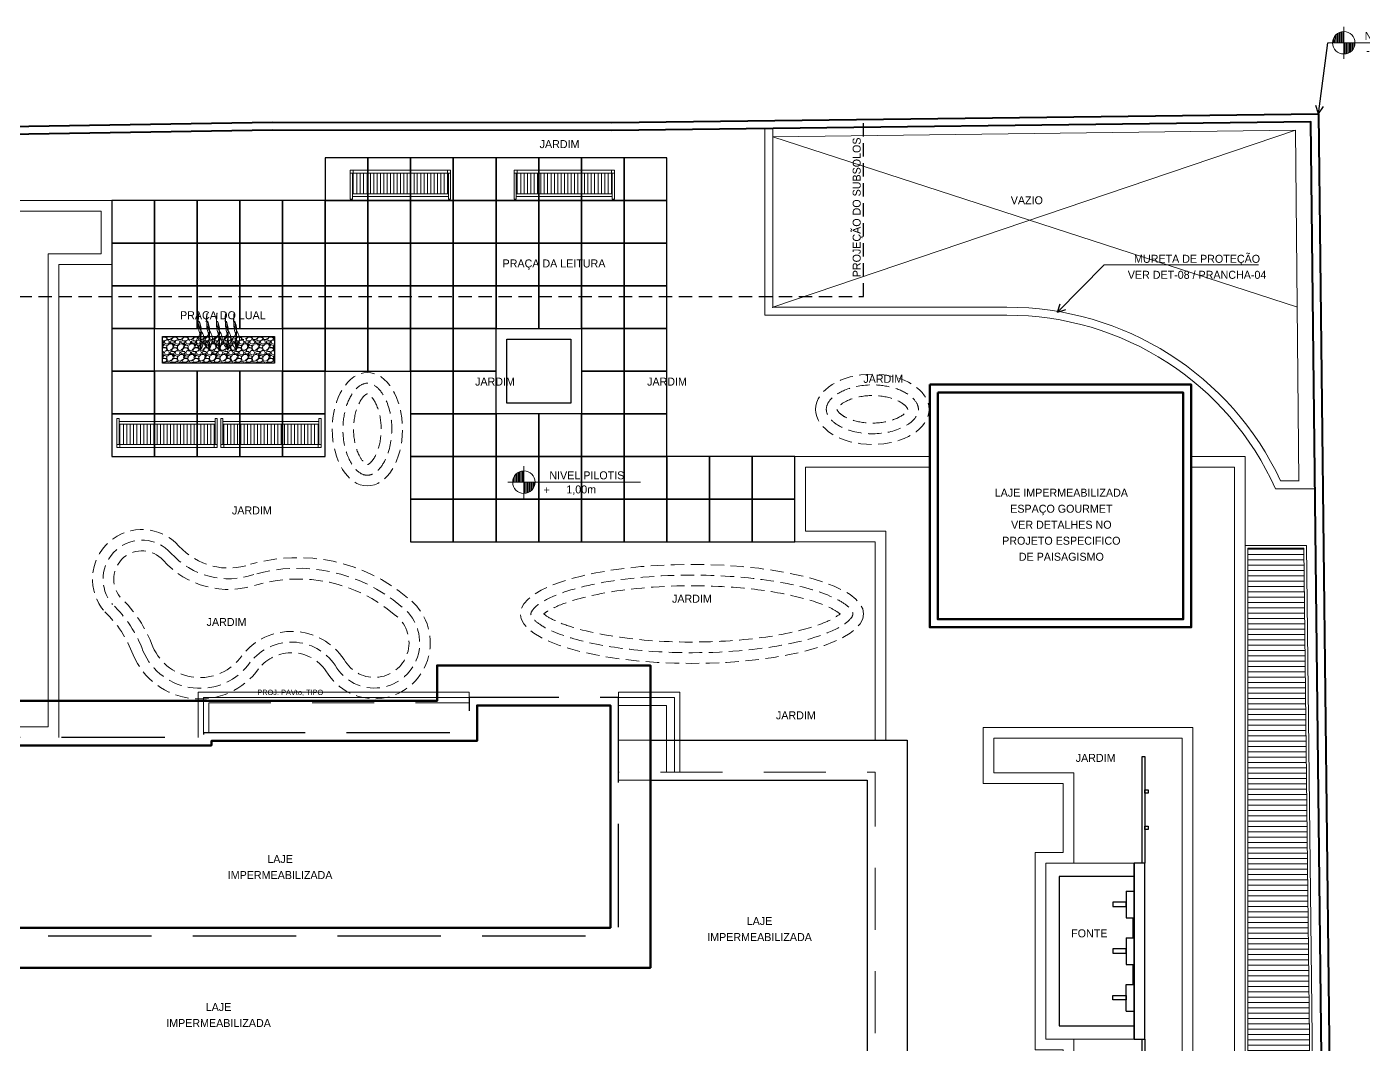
# Model space of a CAD drawing. Header units: metres. Extents: x -83 to 73, y -26 to 58.
# Drawn here: x 34.72 to 59.78, y 16.19 to 35.26 of the extents above; entities that cross this region are included whole.
import ezdxf
from ezdxf.enums import TextEntityAlignment as Align

# ---------------------------------------------------------------- set-up
doc = ezdxf.new("R2010")
doc.units = ezdxf.units.M
doc.header["$MEASUREMENT"] = 0
for name, pattern in [('175_51COM_R00---$0$XREF ÁREAS COMUNS LILAC$0$HIDDEN', [0.375, 0.25, -0.125]), ('CONTINU', [0]), ('DGN Style 2', [1.937185, 1.162311, -0.774874]), ('DGN Style 3', [2.712059, 1.937185, -0.774874]), ('HIDDEN', [0.375, 0.25, -0.125])]:
    doc.linetypes.add(name, pattern=pattern)
for name, color, linetype, lineweight in [('11 - Acabamentos', 7, 'Continuous', 0), ('13 - Escadas', 7, 'Continuous', 0), ('175_51COM_R00---$0$57 - Altimetria de Terrenos', 240, 'Continuous', 13), ('21 - Hachuras', 7, 'Continuous', 0), ('31 - Pisos', 7, 'Continuous', 0), ('7 - Alvenaria', 7, 'Continuous', 0), ('ARQUITETURA', 7, 'Continuous', 0), ('Level 12-1', 7, 'Continuous', 0), ('Level 19-1', 7, 'Continuous', 0), ('Level 22-1', 7, 'Continuous', 0), ('Level 27-1', 7, 'Continuous', 0), ('Level 8-1', 7, 'Continuous', 0), ('PROJ', 7, 'Continuous', 0), ('PSG-CXO-IDE', 7, 'Continuous', 0), ('PSG-LAYOUT', 7, 'Continuous', 9)]:
    doc.layers.add(name, color=color, linetype=linetype, lineweight=lineweight)
for name, color, linetype in [('ACABAMENTO', 8, 'Continuous'), ('PA-Arbusto', 2, 'Continuous'), ('PSG-EQP-FIX', 21, 'Continuous'), ('PSG-EQP-MOV', 21, 'Continuous'), ('PSG-HTC', 8, 'Continuous'), ('PSG-MORROTE', 104, 'HIDDEN'), ('Psg_Cotas', 10, 'Continuous'), ('REVESTIMENTO', 1, 'Continuous')]:
    doc.layers.add(name, color=color, linetype=linetype)
doc.layers.add('PSG-ARE', color=6, linetype='Continuous', plot=False)
doc.styles.add('175_51COM_R00---$0$Style-INTL_ENGINEERING', font='INTL_ENGINEERING.shx')
doc.styles.add('Style-INTL_ENGINEERING', font='INTL_ENGINEERING.shx')
doc.dimstyles.get("Standard").update_dxf_attribs({"dimtxt": 0.18, "dimasz": 0.18, "dimexe": 0.18, "dimexo": 0.0625, "dimgap": 0.09, "dimtad": 0, "dimtih": 1, "dimtoh": 1, "dimdec": 4, "dimzin": 1, "dimdsep": 46, "dimtxsty": 'Standard', "dimcen": 0, "dimadec": 0, "dimazin": 0, "dimtfac": 1, "dimtdec": 4, "dimtofl": 0, "dimtmove": 0, "dimatfit": 3, "dimfxl": 1, "dimtolj": 1, "dimtzin": 1, "dimarcsym": 0})

# ---------------------------------------------------------------- blocks, each defined once
blk = doc.blocks.new('TerminatorOpen')
at = {"color": 0, "linetype": 'ByBlock', "lineweight": -2}
for q in [(-1, 0.5), (-1, 0), (-1, -0.5)]:
    blk.add_line((0, 0), q, dxfattribs=at)
blk = doc.blocks.new('*U17')
at = {"layer": '13 - Escadas', "color": 131, "linetype": 'Continuous', "lineweight": 13}
for p, q in [((-0.942, -0.3), (-0.942, 0.3)), ((-1.136, 0), (-1.136, 0.081)), ((-1.114, 0), (-1.113, 0.121)), ((-1.091, 0), (-1.091, 0.149)), ((-1.068, -0.001), (-1.068, 0.167)), ((-1.046, 0), (-1.046, 0.182)), ((-1.023, 0), (-1.023, 0.193)), ((-1.001, -0.001), (-1.001, 0.2)), ((-0.978, 0), (-0.978, 0.207)), ((-0.956, 0), (-0.956, 0.21)), ((-0.749, -0.081), (-0.749, 0)), ((-1.243, 0), (1.243, -0.001)), ((-0.93, -0.209), (-0.929, 0)), ((-0.906, -0.207), (-0.906, 0)), ((-0.884, -0.201), (-0.884, 0)), ((-0.861, -0.193), (-0.861, 0)), ((-0.839, -0.182), (-0.838, 0)), ((-0.816, -0.167), (-0.816, 0)), ((-0.794, -0.147), (-0.793, 0)), ((-0.771, -0.12), (-0.772, 0))]:
    blk.add_line(p, q, dxfattribs=at)
blk.add_circle((-0.943, -0.001), 0.21, dxfattribs=at)
at = {"layer": '13 - Escadas', "color": 131, "linetype": 'Continuous', "lineweight": 13, "style": 'Style-INTL_ENGINEERING'}
for s, height, p in [('NIVEL PILOTIS', 0.14999, (0.939, 0.127)), ('+', 0.15, (-0.457, -0.146)), ('1,00m', 0.15, (0.41, -0.137))]:
    blk.add_text(s, height=height, rotation=0.0007, dxfattribs=at).set_placement(p, align=Align.MIDDLE_RIGHT)
blk = doc.blocks.new('*U31')
at = {"layer": '13 - Escadas', "color": 131, "linetype": 'Continuous', "lineweight": 13}
for p, q in [((-1.093, 0.13), (-1.092, 0.251)), ((-1.069, 0.13), (-1.069, 0.279)), ((-1.047, 0.13), (-1.047, 0.298)), ((-1.024, 0.13), (-1.024, 0.313)), ((-1.001, 0.13), (-1.002, 0.324)), ((-0.979, 0.13), (-0.979, 0.33)), ((-0.957, 0.131), (-0.956, 0.337)), ((-0.934, 0.13), (-0.934, 0.34)), ((-0.92, -0.17), (-0.921, 0.43)), ((-1.221, 0.13), (1.221, 0.13)), ((-1.114, 0.13), (-1.114, 0.211)), ((-0.908, -0.079), (-0.907, 0.13)), ((-0.885, -0.076), (-0.884, 0.13)), ((-0.862, -0.071), (-0.862, 0.13)), ((-0.84, -0.062), (-0.84, 0.13)), ((-0.817, -0.051), (-0.817, 0.13)), ((-0.795, -0.036), (-0.795, 0.13)), ((-0.772, -0.017), (-0.772, 0.13)), ((-0.75, 0.01), (-0.751, 0.13)), ((-0.728, 0.049), (-0.727, 0.13))]:
    blk.add_line(p, q, dxfattribs=at)
blk.add_circle((-0.921, 0.13), 0.21, dxfattribs=at)
at = {"layer": '13 - Escadas', "color": 131, "linetype": 'Continuous', "lineweight": 13, "style": 'Style-INTL_ENGINEERING'}
for s, height, p in [('NIVEL TERRENO', 0.14999, (1.087, 0.258)), ('1,06m', 0.15, (0.431, -0.006)), ('-', 0.15, (-0.435, -0.016)), ('(10,02)', 0.15, (0.363, -0.28))]:
    blk.add_text(s, height=height, rotation=0.0007, dxfattribs=at).set_placement(p, align=Align.MIDDLE_RIGHT)
blk = doc.blocks.new('A$C3B4A4726')
at = {"layer": 'PSG-HTC', "linetype": 'ByBlock', "lineweight": -2}
h = blk.add_hatch(dxfattribs=at)
h.set_pattern_fill('GHIAIA4', color=251, scale=0.2, style=0, pattern_type=2)
h.set_pattern_definition([(228.0128, (0.294, 0.35), (-1.59999965, -1.80000027), [0.026907, -2.663818]), (184.9697, (0.276, 0.33), (2.40000021, 0.19999826), [0.0461736, -4.571185]), (132.5104, (0.23, 0.326), (1.99999814, -2.200001735), [0.0325576, -3.2232064]), (267.2737, (0.152, 0.276), (0.199999204, 4.00000006), [0.0420476, -4.1627116]), (292.8337, (0.15, 0.234), (-1.00000198, 2.399999282), [0.041231, -4.0818746]), (357.2737, (0.166, 0.196), (-4.00000006, 0.199999204), [0.0420476, -4.1627116]), (37.6942, (0.208, 0.194), (-2.60000147, -1.99999808), [0.055606, -5.50497]), (72.2553, (0.252, 0.228), (1.400002153, 4.399999246), [0.0524976, -5.197264]), (121.4296, (0.268, 0.278), (-1.600001647, 2.599999007), [0.04219, -4.1768146]), (175.2364, (0.246, 0.314), (2.20000019, -0.1999983), [0.048166, -2.360153]), (222.3974, (0.198, 0.318), (-2.40000147, -2.199998416), [0.0622896, -6.166675]), (138.8141, (0.35, 0.274), (-1.40000059, 1.19999946), [0.02126, -2.104769]), (171.4692, (0.334, 0.288), (2.599999657, -0.40000158), [0.0404474, -4.004302]), (225, (0.294, 0.294), (0, -0.2), [0.028284, -0.254558]), (203.1986, (0.28, 0.318), (0.99999995, 0.40000027), [0.015232, -1.507923]), (291.8014, (0.266, 0.312), (-0.2, 0.60000005), [0.02154, -1.055492]), (30.9638, (0.274, 0.292), (0.5999996, 0.4000005), [0.034986, -1.131205]), (161.565, (0.304, 0.31), (0.4, -0.1999997), [0.025298, -0.607157]), (16.3895, (0.15, 0.312), (2.00000044, 0.59999854), [0.03544, -3.508569]), (70.3462, (0.184, 0.322), (-0.79999905, -2.20000043), [0.029732, -2.9434816]), (293.1986, (0.304, 0.35), (-0.40000027, 0.99999995), [0.030463, -1.492692]), (343.6105, (0.316, 0.322), (-2.00000044, 0.59999854), [0.03544, -3.508569]), (339.444, (0.15, 0.188), (-1.00000037, 0.3999992), [0.034176, -1.674625]), (294.7751, (0.182, 0.176), (-0.99999844, 2.20000068), [0.028636, -2.834929]), (66.8014, (0.306, 0.15), (0.40000027, 0.99999995), [0.030463, -1.492692]), (17.354, (0.318, 0.178), (-2.600000404, -0.7999989), [0.033526, -3.319085]), (69.444, (0.208, 0.15), (-0.3999992, -1.00000037), [0.017088, -1.691713]), (101.31, (0.294, 0.15), (-0.1999995, 0.80000015), [0.010198, -1.009606]), (165.9638, (0.292, 0.16), (0.6000001, -0.1999996), [0.041231, -0.78339]), (186.009, (0.252, 0.17), (1.99999995, 0.199999863), [0.03821, -3.7827846]), (303.69, (0.274, 0.274), (-0.2000003, 0.3999999), [0.028844, -0.692266]), (353.1572, (0.29, 0.25), (3.399999873, -0.4000016), [0.050359, -4.9855126]), (60.9454, (0.34, 0.244), (-0.8, -1.40000008), [0.020591, -2.038535]), (90, (0.35, 0.262), (-0.2, 0.2), [0.012, -0.188]), (120.2564, (0.248, 0.176), (0.79999898, -1.40000049), [0.027785, -2.750704]), (48.0128, (0.234, 0.2), (1.59999965, 1.80000027), [0.053814, -2.63691]), (0, (0.27, 0.24), (0.2, 0.2), [0.052, -0.148]), (325.3048, (0.322, 0.24), (-1.99999885, 1.40000172), [0.031623, -3.130655]), (254.0546, (0.348, 0.222), (-0.19999998, -0.80000003), [0.02912, -1.426902]), (207.646, (0.34, 0.194), (-3.79999916, -2.000001543), [0.047413, -4.693895]), (175.4261, (0.298, 0.172), (-2.600000112, 0.19999896), [0.05016, -4.965815])])
h.paths.add_polyline_path([(0.15, 0.65), (2.25, 0.65), (2.25, 0.15), (0.15, 0.15)])
at = {"layer": 'PA-Arbusto'}
for points in [[(0, 0.8), (2.4, 0.8), (2.4, 0), (0, 0)], [(0.15, 0.65), (2.25, 0.65), (2.25, 0.15), (0.15, 0.15)]]:
    blk.add_lwpolyline(points, close=True, dxfattribs=at)
at = {"layer": 'PSG-EQP-FIX', "linetype": 'CONTINU', "lineweight": 13}
for points in [[(0.863, 0.392), (0.923, 0.645), (0.82, 0.898), (0.827, 1.088), (0.824, 0.803), (0.864, 0.655), (0.863, 0.393)], [(1.021, 0.392), (1.081, 0.645), (0.978, 0.898), (0.985, 1.088), (0.983, 0.803), (1.023, 0.655), (1.022, 0.393)], [(1.207, 0.392), (1.266, 0.645), (1.163, 0.898), (1.17, 1.088), (1.168, 0.803), (1.208, 0.655), (1.207, 0.393)], [(1.371, 0.392), (1.431, 0.645), (1.328, 0.898), (1.335, 1.088), (1.333, 0.803), (1.373, 0.655), (1.372, 0.393)], [(1.529, 0.392), (1.588, 0.645), (1.486, 0.898), (1.493, 1.088), (1.49, 0.803), (1.53, 0.655), (1.529, 0.393)], [(0.87, 0.392), (0.781, 0.567), (0.87, 0.744), (0.838, 0.935), (0.873, 0.691), (0.852, 0.57), (0.87, 0.392)], [(1.029, 0.392), (0.94, 0.567), (1.029, 0.744), (0.997, 0.935), (1.031, 0.691), (1.01, 0.57), (1.028, 0.392)], [(1.214, 0.392), (1.125, 0.567), (1.214, 0.744), (1.182, 0.935), (1.216, 0.691), (1.195, 0.57), (1.213, 0.392)], [(1.379, 0.392), (1.29, 0.567), (1.379, 0.744), (1.347, 0.935), (1.381, 0.691), (1.36, 0.57), (1.378, 0.392)], [(1.536, 0.392), (1.447, 0.567), (1.536, 0.744), (1.504, 0.935), (1.539, 0.691), (1.517, 0.57), (1.536, 0.392)]]:
    blk.add_spline(points, degree=3, dxfattribs=at)
blk = doc.blocks.new('Bco Tramontina 10800_073')
at = {"layer": 'PSG-LAYOUT', "color": 25}
for p, q in [((0.884, 0), (-0.884, 0)), ((-0.94, -0.056), (-0.94, -0.545)), ((-0.9, -0.545), (-0.9, -0.056)), ((0.884, -0.056), (-0.884, -0.056)), ((-0.884, -0.056), (-0.884, -0.442)), ((-0.815, -0.056), (-0.815, -0.442)), ((-0.752, -0.056), (-0.752, -0.442)), ((-0.689, -0.056), (-0.689, -0.442)), ((-0.626, -0.056), (-0.626, -0.442)), ((-0.563, -0.056), (-0.563, -0.442)), ((-0.5, -0.056), (-0.5, -0.442)), ((-0.437, -0.056), (-0.437, -0.442)), ((-0.375, -0.056), (-0.375, -0.442)), ((-0.312, -0.056), (-0.312, -0.442)), ((-0.249, -0.056), (-0.249, -0.442)), ((-0.186, -0.056), (-0.186, -0.442)), ((-0.123, -0.056), (-0.123, -0.442)), ((-0.06, -0.056), (-0.06, -0.442)), ((0.003, -0.056), (0.003, -0.442)), ((0.066, -0.056), (0.066, -0.442)), ((0.129, -0.056), (0.129, -0.442)), ((0.192, -0.056), (0.192, -0.442)), ((0.255, -0.056), (0.255, -0.442)), ((0.317, -0.056), (0.317, -0.442)), ((0.38, -0.056), (0.38, -0.442)), ((0.443, -0.056), (0.443, -0.442)), ((0.506, -0.056), (0.506, -0.442)), ((0.569, -0.056), (0.569, -0.442)), ((0.632, -0.056), (0.632, -0.442)), ((0.695, -0.056), (0.695, -0.442)), ((0.758, -0.056), (0.758, -0.442)), ((0.821, -0.056), (0.821, -0.442)), ((0.884, -0.056), (0.884, -0.442)), ((0.9, -0.545), (0.9, -0.056)), ((0.94, -0.056), (0.94, -0.545)), ((0.9, -0.442), (-0.9, -0.442)), ((0.9, -0.492), (-0.9, -0.492)), ((-0.94, -0.545), (-0.9, -0.545)), ((0.94, -0.545), (0.9, -0.545))]:
    blk.add_line(p, q, dxfattribs=at)
for points in [[(-0.94, -0.056), (-0.884, -0.056), (-0.884, 0), (-0.94, 0)], [(0.94, -0.056), (0.884, -0.056), (0.884, 0), (0.94, 0)]]:
    blk.add_lwpolyline(points, close=True, dxfattribs=at)
blk = doc.blocks.new('SC6871')
at = {"color": 0, "linetype": 'ByBlock', "lineweight": -2}
blk.add_point((0, 0), dxfattribs=at)
blk = doc.blocks.new('ASSOCI')
at = {"layer": 'Level 19-1', "linetype": 'Continuous', "lineweight": 13}
h = blk.add_hatch(dxfattribs=at)
h.set_pattern_fill('_USER', color=172, style=0)
h.set_pattern_definition([(0, (57.61403, 2.26963), (0, 0.1), [])])
h.paths.add_polyline_path([(58.663, 25.485), (57.614, 25.485), (57.614, 2.27), (58.929, 2.27)])
at = {"layer": 'Level 19-1', "color": 172, "linetype": 'Continuous', "lineweight": 13, "flags": 128}
blk.add_lwpolyline([(58.663, 25.485), (57.614, 25.485), (57.614, 2.27), (58.929, 2.27)], close=True, dxfattribs=at)

msp = doc.modelspace()

# ---------------------------------------------------------------- linework, layer by layer
at = {"layer": '11 - Acabamentos', "color": 30, "linetype": 'Continuous', "lineweight": 53, "flags": 128}
for points in [[(51.651, 28.554), (56.551, 28.554), (56.551, 24.004), (51.651, 24.004)], [(51.801, 28.404), (56.401, 28.404), (56.401, 24.154), (51.801, 24.154)]]:
    msp.add_lwpolyline(points, close=True, dxfattribs=at)
at = {"layer": '175_51COM_R00---$0$57 - Altimetria de Terrenos', "linetype": '175_51COM_R00---$0$XREF ÁREAS COMUNS LILAC$0$HIDDEN', "lineweight": 30}
msp.add_lwpolyline([(2.319, 30.203), (50.405, 30.206), (50.405, 33.527), (58.938, 33.625), (59.297, 2.009), (8.148, 2.008), (8.148, -3.053), (1.858, -3.048), (2.319, 30.203)], close=True, dxfattribs=at)
at = {"layer": '21 - Hachuras', "color": 250, "linetype": 'Continuous', "lineweight": 13}
for p, q in [((41.12, 32.804), (41.12, 32.574)), ((41.92, 32.574), (41.92, 32.804))]:
    msp.add_line(p, q, dxfattribs=at)
at = {"layer": '31 - Pisos', "color": 30, "linetype": 'Continuous', "lineweight": 13}
for p, q in [((24.015, 32.004), (36.32, 32.004)), ((24.214, 31.804), (36.12, 31.804)), ((36.12, 31.004), (36.12, 31.804)), ((36.12, 31.004), (35.124, 31.004)), ((35.124, 31.004), (35.124, 22.139)), ((49.12, 27.204), (51.651, 27.204)), ((56.551, 27.204), (57.564, 27.204)), ((57.564, 27.204), (57.564, 2.83)), ((51.651, 27.004), (49.32, 27.004)), ((57.364, 27.004), (56.551, 27.004)), ((49.12, 25.604), (50.625, 25.604)), ((50.625, 21.889), (50.625, 25.604)), ((35.124, 22.139), (33.824, 22.139)), ((56.378, 21.928), (52.849, 21.928)), ((52.849, 21.928), (52.849, 21.274)), ((56.378, 9.429), (56.378, 21.928)), ((52.849, 21.274), (54.353, 21.274)), ((54.353, 21.274), (54.353, 19.584))]:
    msp.add_line(p, q, dxfattribs=at)
for points in [[(36.32, 30.804), (35.324, 30.804), (35.324, 21.939)], [(49.32, 27.004), (49.32, 25.804), (50.824, 25.804), (50.824, 21.889)], [(57.364, 27.004), (57.364, 3.03)], [(44.895, 12.929), (44.895, 11.357), (54.153, 11.357), (54.153, 16.084), (53.624, 16.084), (53.624, 19.784), (54.153, 19.784), (54.153, 21.074), (52.649, 21.074), (52.649, 22.128), (56.578, 22.128), (56.578, 9.229), (49.449, 9.229)], [(49.599, 11.157), (54.353, 11.157), (54.353, 16.284)]]:
    msp.add_lwpolyline(points, dxfattribs=at)
msp.add_lwpolyline([(55.482, 19.334), (55.482, 19.584), (53.824, 19.584), (53.824, 16.284), (55.482, 16.284), (55.482, 16.534), (54.074, 16.534), (54.074, 19.334)], close=True, dxfattribs=at)
at = {"layer": '7 - Alvenaria', "color": 2, "linetype": 'Continuous', "lineweight": 0}
msp.add_line((57.813, 30.8), (54.919, 30.8), dxfattribs=at)
at = {"layer": '7 - Alvenaria', "color": 7, "linetype": 'Continuous', "lineweight": 40, "flags": 128}
msp.add_lwpolyline([(59.253, -7.05), (58.79, 33.478), (45.694, 33.318), (39.329, 33.323), (32.093, 33.203), (18.934, 32.863), (2.506, 33.176), (1.961, -6.254), (1.811, -6.255), (2.358, 33.328), (18.933, 33.013), (32.09, 33.353), (39.328, 33.473), (45.693, 33.468), (58.938, 33.63), (59.403, -7.053), (59.253, -7.05)], dxfattribs=at)
at = {"layer": 'ACABAMENTO', "color": 3}
msp.add_line((55.482, 16.284), (55.482, 19.584), dxfattribs=at)
for points in [[(55.632, 21.584), (55.682, 21.584), (55.682, 19.584), (55.632, 19.584)], [(55.682, 20.894), (55.682, 20.954), (55.742, 20.954), (55.742, 20.894)], [(55.682, 20.214), (55.682, 20.274), (55.742, 20.274), (55.742, 20.214)], [(55.632, 16.284), (55.682, 16.284), (55.682, 14.284), (55.632, 14.284)]]:
    msp.add_lwpolyline(points, close=True, dxfattribs=at)
msp.add_lwpolyline([(55.482, 19.334), (54.074, 19.334), (54.074, 16.534), (55.482, 16.534)], dxfattribs=at)
at = {"layer": 'ARQUITETURA', "color": 7, "linetype": 'Continuous', "lineweight": 30}
msp.add_line((55.482, 16.284), (55.482, 19.584), dxfattribs=at)
at = {"layer": 'ARQUITETURA', "color": 7, "linetype": 'Continuous', "lineweight": 30, "flags": 128}
msp.add_lwpolyline([(55.482, 16.284), (55.682, 16.284), (55.682, 19.584), (55.482, 19.584)], close=True, dxfattribs=at)
at = {"layer": 'Level 12-1', "color": 7, "linetype": 'Continuous', "lineweight": 0}
for p, q in [((48.707, 30.004), (58.506, 33.325)), ((58.544, 30.004), (48.707, 33.196))]:
    msp.add_line(p, q, dxfattribs=at)
at = {"layer": 'Level 19-1', "color": 172, "linetype": 'Continuous', "lineweight": 13, "flags": 128}
for points in [[(58.712, 25.535), (57.564, 25.535), (57.564, 2.22), (58.98, 2.22)], [(58.663, 25.485), (57.614, 25.485), (57.614, 2.27), (58.929, 2.27)]]:
    msp.add_lwpolyline(points, close=True, dxfattribs=at)
at = {"layer": 'Level 22-1', "color": 7, "linetype": 'Continuous', "lineweight": 13}
for p, q in [((38.035, 22.689), (42.415, 22.689)), ((38.035, 22.622), (38.035, 22.689))]:
    msp.add_line(p, q, dxfattribs=at)
at = {"layer": 'Level 22-1', "color": 7, "linetype": 'Continuous', "lineweight": 13, "flags": 128}
for points in [[(46.415, 22.689), (46.865, 22.689), (46.865, 21.889)], [(46.415, 22.539), (46.715, 22.539), (46.715, 21.889)]]:
    msp.add_lwpolyline(points, dxfattribs=at)
at = {"layer": 'Level 27-1', "color": 7, "linetype": 'Continuous', "lineweight": 13, "flags": 128}
for points in [[(42.415, 22.789), (37.935, 22.789), (37.935, 22.622)], [(46.965, 21.889), (46.965, 22.789), (46.415, 22.789)]]:
    msp.add_lwpolyline(points, dxfattribs=at)
at = {"layer": 'Level 8-1', "color": 7, "linetype": 'DGN Style 2', "lineweight": 13}
for p, q in [((38.035, 22.022), (38.035, 22.622)), ((38.135, 22.022), (38.135, 22.589)), ((38.135, 22.589), (43.015, 22.589)), ((42.415, 22.689), (43.015, 22.689)), ((46.415, 22.689), (45.815, 22.689)), ((46.415, 22.539), (45.815, 22.539))]:
    msp.add_line(p, q, dxfattribs=at)
at = {"layer": 'Level 8-1', "color": 7, "linetype": 'DGN Style 3', "lineweight": 30, "flags": 128}
msp.add_lwpolyline([(15.185, 22.689), (15.185, 18.222), (45.815, 18.222), (45.815, 22.689), (43.015, 22.689), (43.015, 22.022), (38.035, 22.022), (38.035, 21.939), (33.725, 21.939), (33.725, 26.725), (27.274, 26.725), (27.274, 21.939), (22.965, 21.939), (22.965, 22.022), (17.985, 22.022), (17.985, 22.689)], close=True, dxfattribs=at)
at = {"layer": 'Level 8-1', "color": 7, "linetype": 'DGN Style 2', "lineweight": 13, "flags": 128}
for points in [[(37.935, 22.622), (37.935, 21.939)], [(42.415, 22.789), (43.015, 22.789), (43.015, 22.689)], [(46.415, 22.789), (45.815, 22.789), (45.815, 22.689)], [(46.715, 21.889), (46.715, 21.289)], [(46.865, 21.889), (46.865, 21.289)], [(46.965, 21.289), (46.965, 21.889)], [(44.695, 14.579), (50.625, 14.579), (50.625, 21.289), (45.815, 21.289)]]:
    msp.add_lwpolyline(points, dxfattribs=at)
at = {"layer": 'PA-Arbusto'}
for points in [[(40.32, 32.004), (41.12, 32.004), (41.12, 32.804), (40.32, 32.804), (40.32, 32.004)], [(41.12, 32.004), (41.92, 32.004), (41.92, 32.804), (41.12, 32.804), (41.12, 32.004)], [(41.92, 32.004), (42.72, 32.004), (42.72, 32.804), (41.92, 32.804), (41.92, 32.004)], [(42.72, 32.004), (43.52, 32.004), (43.52, 32.804), (42.72, 32.804), (42.72, 32.004)], [(43.52, 32.004), (44.32, 32.004), (44.32, 32.804), (43.52, 32.804), (43.52, 32.004)], [(44.32, 32.004), (45.12, 32.004), (45.12, 32.804), (44.32, 32.804), (44.32, 32.004)], [(45.12, 32.004), (45.92, 32.004), (45.92, 32.804), (45.12, 32.804), (45.12, 32.004)], [(45.92, 32.004), (46.72, 32.004), (46.72, 32.804), (45.92, 32.804), (45.92, 32.004)], [(36.32, 31.204), (37.12, 31.204), (37.12, 32.004), (36.32, 32.004), (36.32, 31.204)], [(37.12, 31.204), (37.92, 31.204), (37.92, 32.004), (37.12, 32.004), (37.12, 31.204)], [(37.92, 31.204), (38.72, 31.204), (38.72, 32.004), (37.92, 32.004), (37.92, 31.204)], [(38.72, 31.204), (39.52, 31.204), (39.52, 32.004), (38.72, 32.004), (38.72, 31.204)], [(39.52, 31.204), (40.32, 31.204), (40.32, 32.004), (39.52, 32.004), (39.52, 31.204)], [(40.32, 31.204), (41.12, 31.204), (41.12, 32.004), (40.32, 32.004), (40.32, 31.204)], [(41.12, 31.204), (41.92, 31.204), (41.92, 32.004), (41.12, 32.004), (41.12, 31.204)], [(41.92, 31.204), (42.72, 31.204), (42.72, 32.004), (41.92, 32.004), (41.92, 31.204)], [(42.72, 31.204), (43.52, 31.204), (43.52, 32.004), (42.72, 32.004), (42.72, 31.204)], [(43.52, 31.204), (44.32, 31.204), (44.32, 32.004), (43.52, 32.004), (43.52, 31.204)], [(44.32, 31.204), (45.12, 31.204), (45.12, 32.004), (44.32, 32.004), (44.32, 31.204)], [(45.12, 31.204), (45.92, 31.204), (45.92, 32.004), (45.12, 32.004), (45.12, 31.204)], [(45.92, 31.204), (46.72, 31.204), (46.72, 32.004), (45.92, 32.004), (45.92, 31.204)], [(36.32, 30.404), (37.12, 30.404), (37.12, 31.204), (36.32, 31.204), (36.32, 30.404)], [(37.12, 30.404), (37.92, 30.404), (37.92, 31.204), (37.12, 31.204), (37.12, 30.404)], [(37.92, 30.404), (38.72, 30.404), (38.72, 31.204), (37.92, 31.204), (37.92, 30.404)], [(38.72, 30.404), (39.52, 30.404), (39.52, 31.204), (38.72, 31.204), (38.72, 30.404)], [(39.52, 30.404), (40.32, 30.404), (40.32, 31.204), (39.52, 31.204), (39.52, 30.404)], [(40.32, 30.404), (41.12, 30.404), (41.12, 31.204), (40.32, 31.204), (40.32, 30.404)], [(41.12, 30.404), (41.92, 30.404), (41.92, 31.204), (41.12, 31.204), (41.12, 30.404)], [(41.92, 30.404), (42.72, 30.404), (42.72, 31.204), (41.92, 31.204), (41.92, 30.404)], [(42.72, 30.404), (43.52, 30.404), (43.52, 31.204), (42.72, 31.204), (42.72, 30.404)], [(43.52, 30.404), (44.32, 30.404), (44.32, 31.204), (43.52, 31.204), (43.52, 30.404)], [(44.32, 30.404), (45.12, 30.404), (45.12, 31.204), (44.32, 31.204), (44.32, 30.404)], [(45.12, 30.404), (45.92, 30.404), (45.92, 31.204), (45.12, 31.204), (45.12, 30.404)], [(45.92, 30.404), (46.72, 30.404), (46.72, 31.204), (45.92, 31.204), (45.92, 30.404)], [(36.32, 29.604), (37.12, 29.604), (37.12, 30.404), (36.32, 30.404), (36.32, 29.604)], [(37.12, 29.604), (37.92, 29.604), (37.92, 30.404), (37.12, 30.404), (37.12, 29.604)], [(37.92, 29.604), (38.72, 29.604), (38.72, 30.404), (37.92, 30.404), (37.92, 29.604)], [(38.72, 29.604), (39.52, 29.604), (39.52, 30.404), (38.72, 30.404), (38.72, 29.604)], [(39.52, 29.604), (40.32, 29.604), (40.32, 30.404), (39.52, 30.404), (39.52, 29.604)], [(40.32, 29.604), (41.12, 29.604), (41.12, 30.404), (40.32, 30.404), (40.32, 29.604)], [(41.12, 29.604), (41.92, 29.604), (41.92, 30.404), (41.12, 30.404), (41.12, 29.604)], [(41.92, 29.604), (42.72, 29.604), (42.72, 30.404), (41.92, 30.404), (41.92, 29.604)], [(42.72, 29.604), (43.52, 29.604), (43.52, 30.404), (42.72, 30.404), (42.72, 29.604)], [(43.52, 29.604), (44.32, 29.604), (44.32, 30.404), (43.52, 30.404), (43.52, 29.604)], [(44.32, 29.604), (45.12, 29.604), (45.12, 30.404), (44.32, 30.404), (44.32, 29.604)], [(45.12, 29.604), (45.92, 29.604), (45.92, 30.404), (45.12, 30.404), (45.12, 29.604)], [(45.92, 29.604), (46.72, 29.604), (46.72, 30.404), (45.92, 30.404), (45.92, 29.604)], [(36.32, 28.804), (37.12, 28.804), (37.12, 29.604), (36.32, 29.604), (36.32, 28.804)], [(37.12, 29.604), (39.52, 29.604), (39.52, 28.804), (37.12, 28.804)], [(39.52, 28.804), (40.32, 28.804), (40.32, 29.604), (39.52, 29.604), (39.52, 28.804)], [(40.32, 28.804), (41.12, 28.804), (41.12, 29.604), (40.32, 29.604), (40.32, 28.804)], [(41.12, 28.804), (41.92, 28.804), (41.92, 29.604), (41.12, 29.604), (41.12, 28.804)], [(41.92, 28.804), (42.72, 28.804), (42.72, 29.604), (41.92, 29.604), (41.92, 28.804)], [(42.72, 28.804), (43.52, 28.804), (43.52, 29.604), (42.72, 29.604), (42.72, 28.804)], [(43.52, 29.604), (45.12, 29.604), (45.12, 28.004), (43.52, 28.004)], [(45.12, 28.804), (45.92, 28.804), (45.92, 29.604), (45.12, 29.604), (45.12, 28.804)], [(45.92, 28.804), (46.72, 28.804), (46.72, 29.604), (45.92, 29.604), (45.92, 28.804)], [(43.72, 29.404), (44.92, 29.404), (44.92, 28.204), (43.72, 28.204)], [(36.32, 28.004), (37.12, 28.004), (37.12, 28.804), (36.32, 28.804), (36.32, 28.004)], [(37.12, 28.004), (37.92, 28.004), (37.92, 28.804), (37.12, 28.804), (37.12, 28.004)], [(37.92, 28.004), (38.72, 28.004), (38.72, 28.804), (37.92, 28.804), (37.92, 28.004)], [(38.72, 28.004), (39.52, 28.004), (39.52, 28.804), (38.72, 28.804), (38.72, 28.004)], [(39.52, 28.004), (40.32, 28.004), (40.32, 28.804), (39.52, 28.804), (39.52, 28.004)], [(41.92, 28.004), (42.72, 28.004), (42.72, 28.804), (41.92, 28.804), (41.92, 28.004)], [(42.72, 28.004), (43.52, 28.004), (43.52, 28.804), (42.72, 28.804), (42.72, 28.004)], [(45.12, 28.004), (45.92, 28.004), (45.92, 28.804), (45.12, 28.804), (45.12, 28.004)], [(45.92, 28.004), (46.72, 28.004), (46.72, 28.804), (45.92, 28.804), (45.92, 28.004)], [(36.32, 27.204), (37.12, 27.204), (37.12, 28.004), (36.32, 28.004), (36.32, 27.204)], [(37.12, 27.204), (37.92, 27.204), (37.92, 28.004), (37.12, 28.004), (37.12, 27.204)], [(37.92, 27.204), (38.72, 27.204), (38.72, 28.004), (37.92, 28.004), (37.92, 27.204)], [(38.72, 27.204), (39.52, 27.204), (39.52, 28.004), (38.72, 28.004), (38.72, 27.204)], [(39.52, 27.204), (40.32, 27.204), (40.32, 28.004), (39.52, 28.004), (39.52, 27.204)], [(41.92, 27.204), (42.72, 27.204), (42.72, 28.004), (41.92, 28.004), (41.92, 27.204)], [(42.72, 27.204), (43.52, 27.204), (43.52, 28.004), (42.72, 28.004), (42.72, 27.204)], [(43.52, 27.204), (44.32, 27.204), (44.32, 28.004), (43.52, 28.004), (43.52, 27.204)], [(44.32, 27.204), (45.12, 27.204), (45.12, 28.004), (44.32, 28.004), (44.32, 27.204)], [(45.12, 27.204), (45.92, 27.204), (45.92, 28.004), (45.12, 28.004), (45.12, 27.204)], [(45.92, 27.204), (46.72, 27.204), (46.72, 28.004), (45.92, 28.004), (45.92, 27.204)], [(41.92, 26.404), (42.72, 26.404), (42.72, 27.204), (41.92, 27.204), (41.92, 26.404)], [(42.72, 26.404), (43.52, 26.404), (43.52, 27.204), (42.72, 27.204), (42.72, 26.404)], [(43.52, 26.404), (44.32, 26.404), (44.32, 27.204), (43.52, 27.204), (43.52, 26.404)], [(44.32, 26.404), (45.12, 26.404), (45.12, 27.204), (44.32, 27.204), (44.32, 26.404)], [(45.12, 26.404), (45.92, 26.404), (45.92, 27.204), (45.12, 27.204), (45.12, 26.404)], [(45.92, 26.404), (46.72, 26.404), (46.72, 27.204), (45.92, 27.204), (45.92, 26.404)], [(46.72, 26.404), (47.52, 26.404), (47.52, 27.204), (46.72, 27.204), (46.72, 26.404)], [(47.52, 26.404), (48.32, 26.404), (48.32, 27.204), (47.52, 27.204), (47.52, 26.404)], [(48.32, 26.404), (49.12, 26.404), (49.12, 27.204), (48.32, 27.204), (48.32, 26.404)], [(41.92, 25.604), (42.72, 25.604), (42.72, 26.404), (41.92, 26.404), (41.92, 25.604)], [(42.72, 25.604), (43.52, 25.604), (43.52, 26.404), (42.72, 26.404), (42.72, 25.604)], [(43.52, 25.604), (44.32, 25.604), (44.32, 26.404), (43.52, 26.404), (43.52, 25.604)], [(44.32, 25.604), (45.12, 25.604), (45.12, 26.404), (44.32, 26.404), (44.32, 25.604)], [(45.12, 25.604), (45.92, 25.604), (45.92, 26.404), (45.12, 26.404), (45.12, 25.604)], [(45.92, 25.604), (46.72, 25.604), (46.72, 26.404), (45.92, 26.404), (45.92, 25.604)], [(46.72, 25.604), (47.52, 25.604), (47.52, 26.404), (46.72, 26.404), (46.72, 25.604)], [(47.52, 25.604), (48.32, 25.604), (48.32, 26.404), (47.52, 26.404), (47.52, 25.604)], [(48.32, 25.604), (49.12, 25.604), (49.12, 26.404), (48.32, 26.404), (48.32, 25.604)]]:
    msp.add_lwpolyline(points, close=True, dxfattribs=at)
at = {"layer": 'PROJ', "color": 7, "linetype": 'Continuous', "lineweight": 0}
for p, q in [((48.557, 29.854), (48.557, 33.353)), ((48.707, 30.004), (48.707, 33.355)), ((48.707, 33.196), (58.506, 33.325)), ((58.506, 33.325), (58.567, 26.743)), ((53.094, 29.854), (48.557, 29.854)), ((53.094, 30.004), (48.707, 30.004)), ((58.129, 26.6), (58.868, 26.6)), ((58.225, 26.75), (58.567, 26.75))]:
    msp.add_line(p, q, dxfattribs=at)
at = {"layer": 'PROJ', "color": 30, "linetype": 'DGN Style 2', "lineweight": 0}
for p, q in [((46.415, 21.889), (45.815, 21.889)), ((46.415, 21.139), (45.815, 21.139))]:
    msp.add_line(p, q, dxfattribs=at)
at = {"layer": 'PROJ', "color": 30, "linetype": 'Continuous', "lineweight": 53, "flags": 128}
msp.add_lwpolyline([(26.674, 27.325), (34.325, 27.325), (34.325, 22.622), (42.415, 22.622), (42.415, 23.289), (46.415, 23.289), (46.415, 17.622), (14.585, 17.622), (14.585, 23.289), (18.585, 23.289), (18.585, 22.622), (26.674, 22.622)], close=True, dxfattribs=at)
msp.add_lwpolyline([(32.7, 26.575), (27.424, 26.575), (27.424, 21.789), (22.815, 21.789), (22.815, 21.872), (17.835, 21.872), (17.835, 22.539), (15.335, 22.539), (15.335, 18.372), (45.665, 18.372), (45.665, 22.539), (43.165, 22.539), (43.165, 21.872), (38.185, 21.872), (38.185, 21.789), (33.575, 21.789), (33.575, 24.223)], dxfattribs=at)
at = {"layer": 'PROJ', "color": 30, "linetype": 'Continuous', "lineweight": 30, "flags": 128}
for points in [[(46.415, 21.889), (51.225, 21.889), (51.225, 13.979), (45.295, 13.979)], [(46.415, 21.139), (50.475, 21.139), (50.475, 14.729), (45.295, 14.729)]]:
    msp.add_lwpolyline(points, dxfattribs=at)
at = {"layer": 'PROJ', "color": 7, "linetype": 'Continuous', "lineweight": 0}
for radius, start, end in [(5.65, 25.0895, 90.1492), (5.5, 24.0996, 90.1513)]:
    msp.add_arc((53.109, 24.354), radius, start, end, dxfattribs=at)
at = {"layer": 'PSG-ARE', "lineweight": 13}
msp.add_lwpolyline([(55.482, 19.584), (55.682, 19.584), (55.682, 16.284), (55.482, 16.284)], close=True, dxfattribs=at)
at = {"layer": 'PSG-CXO-IDE', "color": 131, "linetype": 'DGN Style 3', "lineweight": 0, "flags": 128}
msp.add_lwpolyline([(2.358, 33.328), (1.811, -6.255), (18.717, -6.212), (31.612, -6.518), (38.43, -6.548), (45.404, -6.752), (59.403, -7.053), (58.938, 33.63), (45.693, 33.468), (39.328, 33.473), (32.09, 33.353), (18.933, 33.013)], close=True, dxfattribs=at)
at = {"layer": 'PSG-MORROTE', "lineweight": 13}
msp.add_lwpolyline([(37.577, 25.527, 0.301823), (38.919, 25.184, -0.251125), (41.86, 24.558, -1.233095), (40.333, 23.189, 0.503968), (39.076, 23.23, -0.586142), (36.717, 23.488, 0.114715), (36.187, 24.295, -0.995701), (37.577, 25.527, 0.922705)], format="xyb", dxfattribs=at)
for points in [[(37.428, 25.393, 0.300866), (38.98, 24.993, -0.251317), (41.737, 24.401, -1.243566), (40.503, 23.295, 0.508624), (38.915, 23.349, -0.586114), (36.903, 23.562, 0.113111), (36.332, 24.433, -0.990475)], [(37.279, 25.26, 0.300071), (39.04, 24.802, -0.251653), (41.614, 24.243, -1.258232), (40.673, 23.4, 0.512442), (38.755, 23.469, -0.585986), (37.088, 23.637, 0.11152), (36.478, 24.57, -0.982884)]]:
    msp.add_lwpolyline(points, format="xyb", close=True, dxfattribs=at)
for centre, major_axis, ratio in [((41.109, 27.716), (0, -1.063), 0.619205), ((50.574, 28.089), (-1.063, 0), 0.619205), ((47.192, 24.254), (3.217, 0), 0.288436)]:
    msp.add_ellipse(centre, major_axis=major_axis, ratio=ratio, dxfattribs=at)
for points, knots in [([(41.109, 26.853), (41.151, 26.853), (41.195, 26.865), (41.292, 26.927), (41.345, 26.979), (41.44, 27.124), (41.482, 27.216), (41.565, 27.502), (41.581, 27.72), (41.526, 28.119), (41.455, 28.299), (41.311, 28.492), (41.248, 28.54), (41.139, 28.584), (41.092, 28.585), (40.985, 28.549), (40.922, 28.507), (40.804, 28.359), (40.749, 28.256), (40.673, 28.011), (40.652, 27.871), (40.649, 27.538), (40.685, 27.346), (40.801, 27.071), (40.872, 26.976), (41.001, 26.871), (41.057, 26.853), (41.109, 26.853)], [0, 0, 0, 0, 0.377473, 0.377473, 0.754946, 0.754946, 1.132419, 1.132419, 1.789807, 1.789807, 2.447195, 2.447195, 2.897217, 2.897217, 3.347238, 3.347238, 3.79726, 3.79726, 4.247281, 4.247281, 4.697303, 4.697303, 5.308826, 5.308826, 5.818038, 5.818038, 6.283185, 6.283185, 6.283185, 6.283185]), ([(41.109, 28.379), (41.106, 28.379), (41.097, 28.377), (41.067, 28.358), (41.045, 28.34), (40.975, 28.254), (40.921, 28.151), (40.855, 27.895), (40.843, 27.745), (40.868, 27.459), (40.906, 27.325), (40.988, 27.159), (41.03, 27.107), (41.079, 27.064), (41.094, 27.056), (41.106, 27.052), (41.106, 27.053), (41.109, 27.053)], [3.248853, 3.248853, 3.248853, 3.248853, 3.51782, 3.51782, 3.786786, 3.786786, 4.320159, 4.320159, 4.853532, 4.853532, 5.386904, 5.386904, 5.786344, 5.786344, 6.065366, 6.065366, 6.283185, 6.283185, 6.283185, 6.283185]), ([(41.109, 27.053), (41.112, 27.053), (41.112, 27.052), (41.131, 27.06), (41.149, 27.071), (41.194, 27.116), (41.219, 27.148), (41.292, 27.275), (41.335, 27.397), (41.373, 27.669), (41.371, 27.819), (41.321, 28.081), (41.273, 28.198), (41.197, 28.315), (41.168, 28.343), (41.126, 28.375), (41.112, 28.379), (41.109, 28.379)], [0, 0, 0, 0, 0.27439, 0.27439, 0.548779, 0.548779, 0.823169, 0.823169, 1.344001, 1.344001, 1.864833, 1.864833, 2.385665, 2.385665, 2.704328, 2.704328, 3.013792, 3.013792, 3.013792, 3.013792]), ([(49.711, 28.089), (49.711, 28.047), (49.723, 28.003), (49.785, 27.905), (49.837, 27.852), (49.982, 27.757), (50.074, 27.715), (50.36, 27.632), (50.578, 27.617), (50.977, 27.672), (51.157, 27.743), (51.35, 27.886), (51.398, 27.949), (51.442, 28.059), (51.443, 28.106), (51.407, 28.213), (51.365, 28.275), (51.218, 28.394), (51.114, 28.448), (50.869, 28.524), (50.729, 28.546), (50.397, 28.549), (50.205, 28.512), (49.929, 28.396), (49.834, 28.326), (49.729, 28.196), (49.711, 28.141), (49.711, 28.089)], [0, 0, 0, 0, 0.377473, 0.377473, 0.754946, 0.754946, 1.132419, 1.132419, 1.789807, 1.789807, 2.447195, 2.447195, 2.897217, 2.897217, 3.347238, 3.347238, 3.79726, 3.79726, 4.247281, 4.247281, 4.697303, 4.697303, 5.308826, 5.308826, 5.818038, 5.818038, 6.283185, 6.283185, 6.283185, 6.283185]), ([(51.238, 28.088), (51.237, 28.091), (51.235, 28.1), (51.216, 28.131), (51.198, 28.152), (51.112, 28.223), (51.009, 28.277), (50.754, 28.342), (50.603, 28.355), (50.317, 28.329), (50.183, 28.292), (50.017, 28.209), (49.965, 28.167), (49.922, 28.119), (49.915, 28.103), (49.911, 28.092), (49.911, 28.091), (49.911, 28.089)], [3.248853, 3.248853, 3.248853, 3.248853, 3.51782, 3.51782, 3.786786, 3.786786, 4.320159, 4.320159, 4.853532, 4.853532, 5.386904, 5.386904, 5.786344, 5.786344, 6.065366, 6.065366, 6.283185, 6.283185, 6.283185, 6.283185]), ([(49.911, 28.089), (49.911, 28.086), (49.91, 28.086), (49.919, 28.067), (49.929, 28.049), (49.974, 28.004), (50.006, 27.978), (50.133, 27.905), (50.255, 27.863), (50.528, 27.824), (50.677, 27.827), (50.939, 27.877), (51.056, 27.925), (51.173, 28.001), (51.201, 28.03), (51.233, 28.072), (51.237, 28.085), (51.238, 28.088)], [0, 0, 0, 0, 0.27439, 0.27439, 0.548779, 0.548779, 0.823169, 0.823169, 1.344001, 1.344001, 1.864833, 1.864833, 2.385665, 2.385665, 2.704328, 2.704328, 3.013792, 3.013792, 3.013792, 3.013792]), ([(50.209, 24.254), (50.209, 24.269), (50.206, 24.287), (50.165, 24.349), (50.126, 24.39), (50.005, 24.478), (49.925, 24.524), (49.585, 24.679), (49.236, 24.779), (48.414, 24.922), (47.941, 24.967), (46.821, 24.994), (46.169, 24.952), (45.206, 24.792), (44.85, 24.695), (44.449, 24.522), (44.336, 24.453), (44.217, 24.349), (44.192, 24.311), (44.172, 24.262), (44.172, 24.253), (44.184, 24.211), (44.202, 24.178), (44.288, 24.093), (44.355, 24.044), (44.622, 23.899), (44.888, 23.804), (45.537, 23.652), (45.92, 23.594), (46.977, 23.508), (47.69, 23.517), (48.834, 23.643), (49.293, 23.74), (49.813, 23.926), (49.961, 24), (50.131, 24.121), (50.174, 24.169), (50.206, 24.227), (50.209, 24.241), (50.209, 24.254)], [0, 0, 0, 0, 0.188392, 0.188392, 0.376784, 0.376784, 0.565176, 0.565176, 1.025945, 1.025945, 1.486714, 1.486714, 2.093012, 2.093012, 2.551133, 2.551133, 2.824562, 2.824562, 3.02542, 3.02542, 3.226278, 3.226278, 3.427136, 3.427136, 3.627994, 3.627994, 4.031552, 4.031552, 4.435111, 4.435111, 5.077933, 5.077933, 5.602946, 5.602946, 5.898812, 5.898812, 6.120047, 6.120047, 6.283185, 6.283185, 6.283185, 6.283185]), ([(49.971, 24.254), (49.938, 24.282), (49.884, 24.317), (49.743, 24.389), (49.656, 24.426), (49.337, 24.539), (49.056, 24.609), (48.419, 24.716), (48.061, 24.753), (47.102, 24.798), (46.482, 24.774), (45.521, 24.652), (45.15, 24.571), (44.712, 24.423), (44.585, 24.365), (44.462, 24.291), (44.433, 24.271), (44.413, 24.254)], [0.340715, 0.340715, 0.340715, 0.340715, 0.511992, 0.511992, 0.683269, 0.683269, 1.046162, 1.046162, 1.409055, 1.409055, 1.987567, 1.987567, 2.435219, 2.435219, 2.694654, 2.694654, 2.799695, 2.799695, 2.799695, 2.799695]), ([(44.413, 24.254), (44.453, 24.222), (44.52, 24.179), (44.7, 24.093), (44.813, 24.049), (45.273, 23.905), (45.714, 23.821), (46.69, 23.725), (47.224, 23.715), (48.203, 23.764), (48.651, 23.82), (49.311, 23.962), (49.553, 24.037), (49.842, 24.165), (49.925, 24.217), (49.971, 24.254)], [3.483242, 3.483242, 3.483242, 3.483242, 3.684405, 3.684405, 3.885568, 3.885568, 4.386832, 4.386832, 4.888096, 4.888096, 5.349963, 5.349963, 5.706901, 5.706901, 5.942911, 5.942911, 5.942911, 5.942911])]:
    msp.add_open_spline(points, degree=3, knots=knots, dxfattribs=at)
at = {"layer": 'Psg_Cotas', "color": 8}
for points in [[(55.082, 18.849), (55.082, 18.769), (55.332, 18.769), (55.332, 18.849)], [(55.082, 17.974), (55.082, 17.894), (55.332, 17.894), (55.332, 17.974)], [(55.082, 17.019), (55.082, 17.099), (55.332, 17.099), (55.332, 17.019)]]:
    msp.add_lwpolyline(points, close=True, dxfattribs=at)
at = {"layer": 'REVESTIMENTO'}
for p, q in [((55.332, 19.059), (55.482, 19.059)), ((55.332, 19.059), (55.332, 18.559)), ((55.332, 18.559), (55.482, 18.559)), ((55.462, 18.184), (55.462, 18.559)), ((55.332, 18.184), (55.482, 18.184)), ((55.332, 18.184), (55.332, 17.684)), ((55.332, 17.684), (55.482, 17.684)), ((55.462, 17.309), (55.462, 17.684)), ((55.332, 17.309), (55.482, 17.309)), ((55.332, 16.809), (55.332, 17.309)), ((55.332, 16.809), (55.482, 16.809))]:
    msp.add_line(p, q, dxfattribs=at)

# ---------------------------------------------------------------- block references
at = {"layer": '13 - Escadas', "color": 131, "linetype": 'Continuous', "lineweight": 13}
for name, p in [('*U31', (60.331, 34.831)), ('*U17', (44.986, 26.725))]:
    msp.add_blockref(name, p, dxfattribs=at)
at = {"layer": 'Level 19-1', "color": 172, "linetype": 'Continuous', "lineweight": 13}
msp.add_blockref('ASSOCI', (0, 0), dxfattribs=at)
at = {"layer": 'PROJ', "color": 7, "linetype": 'Continuous', "lineweight": 0}
msp.add_blockref('SC6871', (48.707, 30.004), dxfattribs=at)
at = {"layer": 'PSG-EQP-FIX', "lineweight": 13}
msp.add_blockref('A$C3B4A4726', (37.12, 28.804), dxfattribs=at)
at = {"layer": 'PSG-EQP-MOV', "linetype": 'Continuous'}
for p in [(41.728, 32.574), (44.8, 32.574)]:
    msp.add_blockref('Bco Tramontina 10800_073', p, dxfattribs=at)
at = {"layer": 'PSG-EQP-MOV', "linetype": 'Continuous', "xscale": -1, "rotation": 180}
for p in [(37.354, 27.372), (39.3, 27.372)]:
    msp.add_blockref('Bco Tramontina 10800_073', p, dxfattribs=at)

# ---------------------------------------------------------------- texts
at = {"layer": '175_51COM_R00---$0$57 - Altimetria de Terrenos', "linetype": '175_51COM_R00---$0$XREF ÁREAS COMUNS LILAC$0$HIDDEN', "lineweight": 0, "style": '175_51COM_R00---$0$Style-INTL_ENGINEERING'}
msp.add_text('PROJEÇÃO DO SUBSOLOS', height=0.15, rotation=90, dxfattribs=at).set_placement((50.28, 31.875), align=Align.MIDDLE_CENTER)
at = {"layer": '7 - Alvenaria', "color": 2, "linetype": 'Continuous', "lineweight": 13, "attachment_point": 5, "line_spacing_factor": 1.200006, "style": 'Style-INTL_ENGINEERING'}
for s, insert, char_height in [('JARDIM\\P', (44.711, 33.06), 0.15), ('VAZIO\\P', (53.469, 32.007), 0.15), ('PRAÇA DA LEITURA\\P', (44.607, 30.801), 0.15), ('MURETA DE PROTEÇÃO\\PVER DET-08 / PRANCHA-04\\P', (56.66, 30.76), 0.15), ('PRAÇA DO LUAL\\P', (38.4, 29.83), 0.15), ('JARDIM\\P', (43.501, 28.608), 0.15), ('JARDIM\\P', (46.725, 28.608), 0.15), ('JARDIM\\P', (50.779, 28.66), 0.15), ('LAJE IMPERMEABILIZADA\\PESPAÇO GOURMET\\PVER DETALHES NO\\PPROJETO ESPECIFICO\\PDE PAISAGISMO\\P', (54.116, 25.925), 0.15), ('JARDIM\\P', (38.944, 26.193), 0.15), ('JARDIM\\P', (47.192, 24.538), 0.15), ('JARDIM\\P', (38.469, 24.102), 0.15), ('PROJ. PAVto, TIPO\\P', (39.664, 22.774), 0.1), ('JARDIM\\P', (49.14, 22.352), 0.15), ('JARDIM\\P', (54.759, 21.554), 0.15), ('LAJE\\PIMPERMEABILIZADA\\P', (39.473, 19.509), 0.15), ('LAJE\\PIMPERMEABILIZADA\\P', (48.459, 18.347), 0.15), ('FONTE\\P', (54.64, 18.265), 0.15), ('LAJE\\PIMPERMEABILIZADA\\P', (38.319, 16.735), 0.15)]:
    msp.add_mtext(s, dxfattribs=dict(at, insert=insert, char_height=char_height))

# ---------------------------------------------------------------- leaders
at = {"layer": '13 - Escadas', "color": 131, "linetype": 'Continuous', "lineweight": 13}
msp.add_leader([(58.938, 33.63), (59.109, 34.961)], dimstyle='Standard', override={"dimtxt": 0.14925, "dimasz": 0.14925, "dimgap": 0, "dimtad": 1, "dimtxsty": 'Style-INTL_ENGINEERING', "dimldrblk": 'TerminatorOpen'}, dxfattribs=at)
at = {"layer": '7 - Alvenaria', "color": 2, "linetype": 'Continuous', "lineweight": 13}
msp.add_leader([(54.043, 29.908), (54.919, 30.8)], dimstyle='Standard', override={"dimtxt": 0.14925, "dimasz": 0.14925, "dimgap": 0, "dimtad": 1, "dimtxsty": 'Style-INTL_ENGINEERING', "dimldrblk": 'TerminatorOpen'}, dxfattribs=at)

doc.saveas('drawing.dxf')
